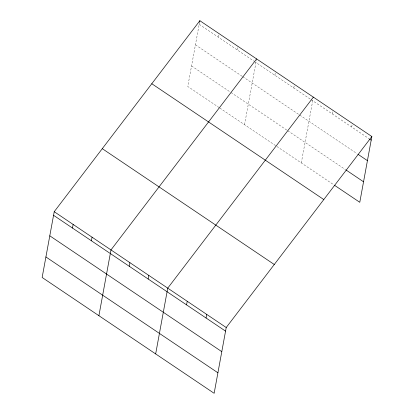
<?xml version="1.0" encoding="UTF-8"?>
<svg xmlns="http://www.w3.org/2000/svg" width="414" height="414" viewBox="0 0 414 414"><rect width="100%" height="100%" fill="white"/><g stroke="black" fill="none" stroke-linecap="round" stroke-linejoin="round"><path stroke-width="0.31" stroke-dasharray="2.07 1.55" d="M199.636 21.901L187.78 86.474L219.316 107.707M218.111 37.048L218.773 33.441M237.031 49.789L237.693 46.182M244.539 124.697L256.504 59.523M274.87 75.27L275.533 71.663M293.79 88.011L294.452 84.404M301.299 162.919L312.932 99.551M332.204 113.876L332.866 110.274M351.698 127.005L352.361 123.398M199.191 24.307L253.849 61.112M254.377 61.469L310.609 99.334M311.137 99.691L369.081 138.711M195.429 44.821L242.2 76.321M242.728 76.673L356.889 153.553M191.547 65.961L230.438 92.151M230.965 92.503L287.197 130.369M287.725 130.726L345.633 169.724M219.839 108.064L333.963 184.918"/><path stroke-width="0.62" d="M54.218 211.699L42.145 277.473L214.147 393.3L226.22 327.526L371.855 136.527L199.853 20.7L54.218 211.699L226.22 327.526M72.476 228.047L73.138 224.44M91.396 240.788L92.058 237.181M98.905 315.696L110.978 249.921L256.613 58.923M129.235 266.269L129.898 262.662M148.155 279.01L148.817 275.403M199.636 21.901L199.853 20.7M155.664 353.918L167.737 288.144L313.372 97.145M186.569 304.875L187.231 301.273M206.063 318.004L206.726 314.397M371.855 136.527L359.782 202.301L334.491 185.27M369.609 139.068L371.192 140.134M357.944 154.262L367.425 160.648M346.161 170.076L363.544 181.787M151.793 83.731L323.795 199.553M102.279 148.667L274.275 264.494M53.556 215.306L225.558 331.133M49.794 235.82L221.79 351.646M45.913 256.959L217.909 372.786"/></g></svg>
